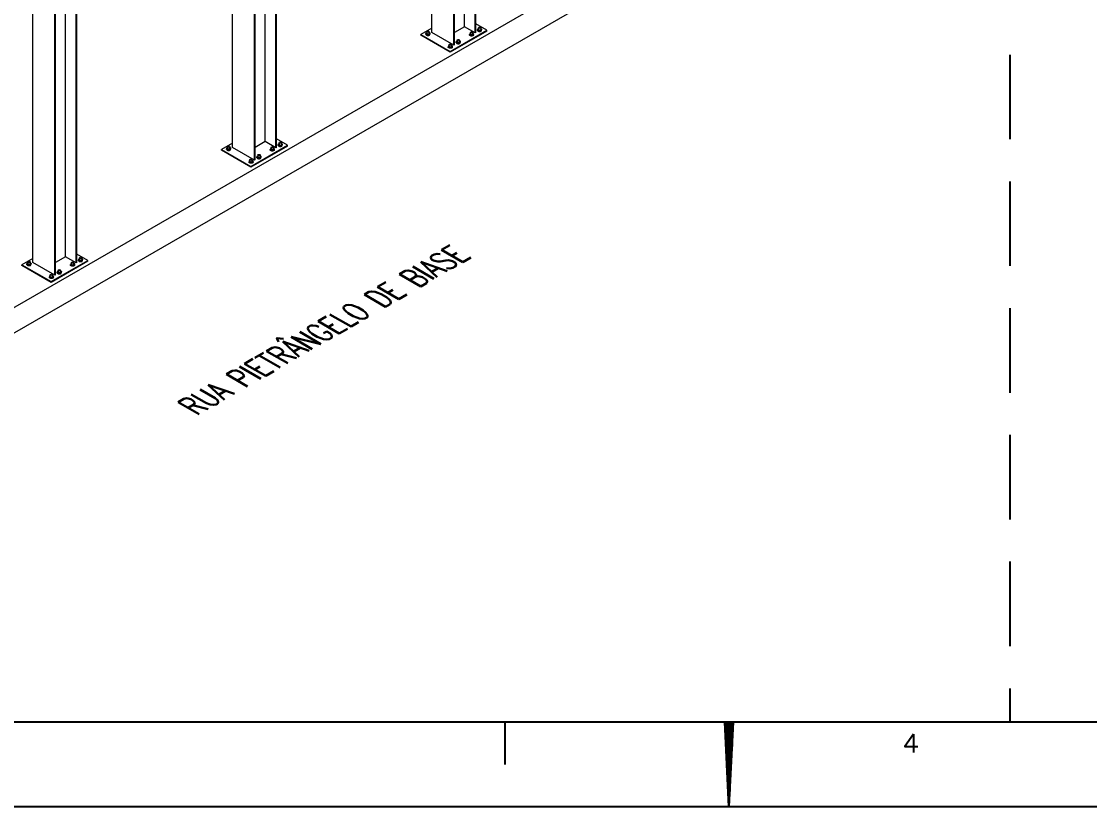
# Model space of a CAD drawing. Header units: millimetres. Extents: x -312439 to 477422, y -331570 to 212570.
# Drawn here: x 399200 to 405518, y 84213 to 88861 of the extents above; entities that cross this region are included whole.
import ezdxf

# ---------------------------------------------------------------- set-up
doc = ezdxf.new("R2010")
doc.units = ezdxf.units.MM
doc.linetypes.add('DASHED', pattern=[0.75, 0.5, -0.25])
doc.layers.add('ARCONDTEXTO', color=4, linetype='Continuous')
doc.layers.add('FORMATO A1', color=1, linetype='Continuous')
doc.styles.add('ROMANS', font='romans.shx', dxfattribs={"height": 187.5})

# ---------------------------------------------------------------- blocks, each defined once
blk = doc.blocks.new('A$C2D342850')
at = {"layer": 'FORMATO A1', "color": 2, "linetype": 'Continuous'}
blk.add_line((83100, -58400), (2500, -58400), dxfattribs=at)
at = {"layer": 'FORMATO A1', "color": 1, "linetype": 'Continuous'}
for p, q in [((31500, -58400), (31500, -58900)), ((34150, -59400), (34099.5, -58400)), ((34105, -58400), (34105, -58508.91)), ((34114, -58400), (34114, -58687.13)), ((34123, -58400), (34123, -58865.35)), ((34132, -58400), (34132, -59043.56)), ((34141, -58400), (34141, -59221.78)), ((34150, -58400), (34150, -59400)), ((34200.5, -58400), (34150, -59400)), ((34159, -58400), (34159, -59221.78)), ((34168, -58400), (34168, -59043.56)), ((34177, -58400), (34177, -58865.35)), ((34186, -58400), (34186, -58687.13)), ((34195, -58400), (34195, -58508.91)), ((36331.76, -58543.44), (36331.76, -58760)), ((0, -59400), (84100, -59400))]:
    blk.add_line(p, q, dxfattribs=at)
blk.add_lwpolyline([(36331.76, -58543.44), (36228.64, -58687.81), (36383.33, -58687.81)], dxfattribs=at)

msp = doc.modelspace()

# ---------------------------------------------------------------- linework, layer by layer
at = {"linetype": 'DASHED', "ltscale": 1000}
msp.add_line((405045.841, 113412.941), (405045.841, 84712.941), dxfattribs=at)
at = {"color": 0, "linetype": 'Continuous', "lineweight": 0, "extrusion": (8.40036e-17, 0.816497, 0.57735)}
for p, q in [((401819.957, 88829.255), (401819.957, 90957.127)), ((401882.752, 88793), (401882.752, 90955.735)), ((401887.083, 88795.501), (401887.083, 90958.236)), ((401757.162, 88720.491), (401757.162, 90883.226)), ((401761.493, 88722.992), (401761.493, 90885.726)), ((401627.242, 88795.501), (401627.242, 90845.863)), ((400641.166, 88148.68), (400641.166, 90276.552)), ((400703.961, 88112.425), (400703.961, 90275.16)), ((400708.291, 88114.925), (400708.291, 90277.66)), ((400578.371, 88039.916), (400578.371, 90202.651)), ((400582.702, 88042.416), (400582.702, 90205.151)), ((400448.451, 88114.925), (400448.451, 90165.287)), ((399460.205, 87466.852), (399460.205, 89594.724)), ((399523, 87430.597), (399523, 89593.332)), ((399527.331, 87433.097), (399527.331, 89595.832)), ((399267.49, 87433.097), (399267.49, 89483.46)), ((399397.411, 87358.088), (399397.411, 89520.823)), ((399401.741, 87360.588), (399401.741, 89523.323)), ((403085.428, 89435.001), (397966.57, 86479.627)), ((397966.57, 86329.608), (403085.428, 89284.982)), ((401952.043, 88808.002), (401887.083, 88845.507)), ((401627.242, 88820.504), (401562.282, 88782.999)), ((401562.282, 88777.998), (401562.282, 88782.999)), ((401562.282, 88782.999), (401735.509, 88682.986)), ((401735.509, 88677.986), (401562.282, 88777.998)), ((401592.519, 88782.706), (401592.519, 88787.121)), ((401597.842, 88799.419), (401597.842, 88789.79)), ((401601.397, 88777.581), (401601.397, 88781.995)), ((401611.451, 88799.419), (401611.451, 88789.79)), ((401613.525, 88779.457), (401613.525, 88783.872)), ((401616.774, 88786.459), (401616.774, 88790.873)), ((401757.162, 88720.491), (401627.242, 88795.501)), ((401735.509, 88682.986), (401952.043, 88808.002)), ((401952.043, 88803.002), (401735.509, 88677.986)), ((401819.957, 88829.255), (401761.493, 88795.501)), ((401882.752, 88793), (401819.957, 88829.255)), ((401850.34, 88778.872), (401850.34, 88783.287)), ((401855.663, 88785.956), (401855.663, 88795.585)), ((401859.218, 88773.746), (401859.218, 88778.161)), ((401869.272, 88785.956), (401869.272, 88795.585)), ((401871.345, 88775.622), (401871.345, 88780.037)), ((401874.595, 88782.624), (401874.595, 88787.039)), ((401887.083, 88795.501), (401882.752, 88793)), ((401897.551, 88806.129), (401897.551, 88810.544)), ((401902.874, 88822.842), (401902.874, 88813.213)), ((401906.428, 88801.003), (401906.428, 88805.418)), ((401916.482, 88822.842), (401916.482, 88813.213)), ((401918.556, 88802.879), (401918.556, 88807.294)), ((401921.805, 88809.881), (401921.805, 88814.296)), ((401952.043, 88803.002), (401952.043, 88808.002)), ((401730.074, 88713.447), (401730.074, 88723.075)), ((401743.682, 88713.447), (401743.682, 88723.075)), ((401749.005, 88710.115), (401749.005, 88714.53)), ((401761.493, 88722.992), (401757.162, 88720.491)), ((401771.961, 88733.62), (401771.961, 88738.035)), ((401777.284, 88750.333), (401777.284, 88740.704)), ((401780.839, 88728.494), (401780.839, 88732.909)), ((401790.893, 88750.333), (401790.893, 88740.704)), ((401792.966, 88730.37), (401792.966, 88734.785)), ((401796.216, 88737.372), (401796.216, 88741.787)), ((401724.75, 88706.363), (401724.75, 88710.777)), ((401733.628, 88701.237), (401733.628, 88705.652)), ((401735.509, 88677.986), (401735.509, 88682.986)), ((401745.756, 88703.113), (401745.756, 88707.528)), ((400641.166, 88148.68), (400582.702, 88114.925)), ((400703.961, 88112.425), (400641.166, 88148.68)), ((400773.252, 88127.427), (400708.291, 88164.932)), ((400448.451, 88139.928), (400383.491, 88102.424)), ((400383.491, 88097.423), (400383.491, 88102.424)), ((400383.491, 88102.424), (400556.718, 88002.411)), ((400556.718, 87997.41), (400383.491, 88097.423)), ((400413.728, 88102.131), (400413.728, 88106.546)), ((400419.051, 88118.844), (400419.051, 88109.215)), ((400422.606, 88097.005), (400422.606, 88101.42)), ((400432.66, 88118.844), (400432.66, 88109.215)), ((400434.733, 88098.881), (400434.733, 88103.296)), ((400437.983, 88105.883), (400437.983, 88110.298)), ((400578.371, 88039.916), (400448.451, 88114.925)), ((400556.718, 88002.411), (400773.252, 88127.427)), ((400773.252, 88122.426), (400556.718, 87997.41)), ((400671.549, 88098.296), (400671.549, 88102.711)), ((400676.872, 88105.38), (400676.872, 88115.009)), ((400680.427, 88093.171), (400680.427, 88097.586)), ((400690.481, 88105.38), (400690.481, 88115.009)), ((400692.554, 88095.047), (400692.554, 88099.462)), ((400695.804, 88102.049), (400695.804, 88106.463)), ((400708.291, 88114.925), (400703.961, 88112.425)), ((400718.759, 88125.553), (400718.759, 88129.968)), ((400724.082, 88142.266), (400724.082, 88132.637)), ((400727.637, 88120.428), (400727.637, 88124.843)), ((400737.691, 88142.266), (400737.691, 88132.637)), ((400739.765, 88122.304), (400739.765, 88126.719)), ((400743.014, 88129.306), (400743.014, 88133.721)), ((400773.252, 88122.426), (400773.252, 88127.427)), ((400545.959, 88025.787), (400545.959, 88030.202)), ((400551.282, 88032.871), (400551.282, 88042.5)), ((400554.837, 88020.662), (400554.837, 88025.076)), ((400564.891, 88032.871), (400564.891, 88042.5)), ((400566.965, 88022.538), (400566.965, 88026.953)), ((400570.214, 88029.539), (400570.214, 88033.954)), ((400582.702, 88042.416), (400578.371, 88039.916)), ((400593.17, 88053.044), (400593.17, 88057.459)), ((400598.493, 88069.757), (400598.493, 88060.128)), ((400602.048, 88047.919), (400602.048, 88052.333)), ((400612.102, 88069.757), (400612.102, 88060.128)), ((400614.175, 88049.795), (400614.175, 88054.21)), ((400617.425, 88056.796), (400617.425, 88061.211)), ((400556.718, 87997.41), (400556.718, 88002.411)), ((399267.49, 87458.101), (399202.53, 87420.596)), ((399460.205, 87466.852), (399401.741, 87433.097)), ((399523, 87430.597), (399460.205, 87466.852)), ((399592.291, 87445.599), (399527.331, 87483.104)), ((399543.122, 87460.438), (399543.122, 87450.809)), ((399556.731, 87460.438), (399556.731, 87450.809)), ((399562.054, 87447.478), (399562.054, 87451.893)), ((399202.53, 87415.595), (399202.53, 87420.596)), ((399202.53, 87420.596), (399375.757, 87320.583)), ((399375.757, 87315.582), (399202.53, 87415.595)), ((399232.767, 87420.303), (399232.767, 87424.718)), ((399238.091, 87437.016), (399238.091, 87427.387)), ((399241.645, 87415.177), (399241.645, 87419.592)), ((399251.699, 87437.016), (399251.699, 87427.387)), ((399253.773, 87417.053), (399253.773, 87421.468)), ((399257.022, 87424.055), (399257.022, 87428.47)), ((399397.411, 87358.088), (399267.49, 87433.097)), ((399375.757, 87320.583), (399592.291, 87445.599)), ((399592.291, 87440.598), (399375.757, 87315.582)), ((399417.532, 87387.929), (399417.532, 87378.3)), ((399431.141, 87387.929), (399431.141, 87378.3)), ((399490.588, 87416.468), (399490.588, 87420.883)), ((399495.911, 87423.552), (399495.911, 87433.181)), ((399499.466, 87411.343), (399499.466, 87415.758)), ((399509.52, 87423.552), (399509.52, 87433.181)), ((399511.594, 87413.219), (399511.594, 87417.634)), ((399514.843, 87420.221), (399514.843, 87424.636)), ((399527.331, 87433.097), (399523, 87430.597)), ((399537.799, 87443.725), (399537.799, 87448.14)), ((399546.677, 87438.6), (399546.677, 87443.015)), ((399558.804, 87440.476), (399558.804, 87444.891)), ((399592.291, 87440.598), (399592.291, 87445.599)), ((399364.999, 87343.959), (399364.999, 87348.374)), ((399370.322, 87351.043), (399370.322, 87360.672)), ((399373.877, 87338.834), (399373.877, 87343.248)), ((399383.93, 87351.043), (399383.93, 87360.672)), ((399386.004, 87340.71), (399386.004, 87345.125)), ((399389.253, 87347.711), (399389.253, 87352.126)), ((399401.741, 87360.588), (399397.411, 87358.088)), ((399412.209, 87371.216), (399412.209, 87375.631)), ((399421.087, 87366.091), (399421.087, 87370.506)), ((399433.214, 87367.967), (399433.214, 87372.382)), ((399436.464, 87374.969), (399436.464, 87379.383)), ((399375.757, 87315.582), (399375.757, 87320.583))]:
    msp.add_line(p, q, dxfattribs=at)
at = {"color": 0, "linetype": 'Continuous', "lineweight": 0}
for centre, major_axis, start_param, end_param in [((401604.647, 88789.79), (10.873, 0), 2.87979327, 3.92699082), ((401604.647, 88789.79), (10.873, 0), 2.24694203, 2.87979327), ((401604.647, 88789.79), (10.873, 0), 3.92699082, 4.97418837), ((401604.647, 88789.79), (6.804, 0), 3.14159265, 3.92699082), ((401604.647, 88789.79), (6.804, 0), 3.92699082, 6.28318531), ((401604.647, 88789.79), (10.873, 0), 4.97418837, 6.02138592), ((401604.647, 88789.79), (10.873, 0), 0.78539816, 0.89465062), ((401604.647, 88789.79), (10.873, 0), 6.02138592, 7.06858347), ((401862.467, 88785.956), (10.873, 0), 2.87979327, 3.92699082), ((401862.467, 88785.956), (10.873, 0), 2.24694203, 2.87979327), ((401862.467, 88785.956), (10.873, 0), 3.92699082, 4.97418837), ((401862.467, 88785.956), (6.804, 0), 3.14159265, 3.92699082), ((401862.467, 88785.956), (6.804, 0), 3.92699082, 6.28318531), ((401862.467, 88785.956), (10.873, 0), 4.97418837, 6.02138592), ((401862.467, 88785.956), (10.873, 0), 0.78539816, 0.89465062), ((401862.467, 88785.956), (10.873, 0), 6.02138592, 7.06858347), ((401909.678, 88813.213), (10.873, 0), 2.87979327, 3.92699082), ((401909.678, 88813.213), (10.873, 0), 2.24694203, 2.87979327), ((401909.678, 88813.213), (10.873, 0), 3.92699082, 4.97418837), ((401909.678, 88813.213), (-6.804, 0), 0, 3.14159265), ((401909.678, 88813.213), (10.873, 0), 4.97418837, 6.02138592), ((401909.678, 88813.213), (10.873, 0), 0.78539816, 0.89465062), ((401909.678, 88813.213), (10.873, 0), 6.02138592, 7.06858347), ((401736.878, 88713.447), (10.873, 0), 2.87979327, 3.92699082), ((401736.878, 88713.447), (10.873, 0), 2.24694203, 2.87979327), ((401736.878, 88713.447), (6.804, 0), 3.14159265, 3.92699082), ((401736.878, 88713.447), (6.804, 0), 3.92699082, 6.28318531), ((401736.878, 88713.447), (10.873, 0), 0.78539816, 0.89465062), ((401736.878, 88713.447), (10.873, 0), 6.02138592, 7.06858347), ((401784.088, 88740.704), (10.873, 0), 2.87979327, 3.92699082), ((401784.088, 88740.704), (10.873, 0), 2.24694203, 2.87979327), ((401784.088, 88740.704), (10.873, 0), 3.92699082, 4.97418837), ((401784.088, 88740.704), (-6.804, 0), 0, 3.14159265), ((401784.088, 88740.704), (10.873, 0), 4.97418837, 6.02138592), ((401784.088, 88740.704), (10.873, 0), 0.78539816, 0.89465062), ((401784.088, 88740.704), (10.873, 0), 6.02138592, 7.06858347), ((401736.878, 88713.447), (10.873, 0), 3.92699082, 4.97418837), ((401736.878, 88713.447), (10.873, 0), 4.97418837, 6.02138592), ((400425.856, 88109.215), (10.873, 0), 2.87979327, 3.92699082), ((400425.856, 88109.215), (10.873, 0), 2.24694203, 2.87979327), ((400425.856, 88109.215), (10.873, 0), 3.92699082, 4.97418837), ((400425.856, 88109.215), (6.804, 0), 3.14159265, 3.92699082), ((400425.856, 88109.215), (6.804, 0), 3.92699082, 6.28318531), ((400425.856, 88109.215), (10.873, 0), 4.97418837, 6.02138592), ((400425.856, 88109.215), (10.873, 0), 0.78539816, 0.89465062), ((400425.856, 88109.215), (10.873, 0), 6.02138592, 7.06858347), ((400683.676, 88105.38), (10.873, 0), 2.87979327, 3.92699082), ((400683.676, 88105.38), (10.873, 0), 2.24694203, 2.87979327), ((400683.676, 88105.38), (10.873, 0), 3.92699082, 4.97418837), ((400683.676, 88105.38), (6.804, 0), 3.14159265, 3.92699082), ((400683.676, 88105.38), (6.804, 0), 3.92699082, 6.28318531), ((400683.676, 88105.38), (10.873, 0), 4.97418837, 6.02138592), ((400683.676, 88105.38), (10.873, 0), 0.78539816, 0.89465062), ((400683.676, 88105.38), (10.873, 0), 6.02138592, 7.06858347), ((400730.887, 88132.637), (10.873, 0), 2.87979327, 3.92699082), ((400730.887, 88132.637), (10.873, 0), 2.24694203, 2.87979327), ((400730.887, 88132.637), (10.873, 0), 3.92699082, 4.97418837), ((400730.887, 88132.637), (-6.804, 0), 0, 3.14159265), ((400730.887, 88132.637), (10.873, 0), 4.97418837, 6.02138592), ((400730.887, 88132.637), (10.873, 0), 0.78539816, 0.89465062), ((400730.887, 88132.637), (10.873, 0), 6.02138592, 7.06858347), ((400558.087, 88032.871), (10.873, 0), 2.87979327, 3.92699082), ((400558.087, 88032.871), (10.873, 0), 2.24694203, 2.87979327), ((400558.087, 88032.871), (10.873, 0), 3.92699082, 4.97418837), ((400558.087, 88032.871), (6.804, 0), 3.14159265, 3.92699082), ((400558.087, 88032.871), (6.804, 0), 3.92699082, 6.28318531), ((400558.087, 88032.871), (10.873, 0), 4.97418837, 6.02138592), ((400558.087, 88032.871), (10.873, 0), 0.78539816, 0.89465062), ((400558.087, 88032.871), (10.873, 0), 6.02138592, 7.06858347), ((400605.297, 88060.128), (10.873, 0), 2.87979327, 3.92699082), ((400605.297, 88060.128), (10.873, 0), 2.24694203, 2.87979327), ((400605.297, 88060.128), (10.873, 0), 3.92699082, 4.97418837), ((400605.297, 88060.128), (-6.804, 0), 0, 3.14159265), ((400605.297, 88060.128), (10.873, 0), 4.97418837, 6.02138592), ((400605.297, 88060.128), (10.873, 0), 0.78539816, 0.89465062), ((400605.297, 88060.128), (10.873, 0), 6.02138592, 7.06858347), ((399549.926, 87450.809), (10.873, 0), 2.87979327, 3.92699082), ((399549.926, 87450.809), (10.873, 0), 2.24694203, 2.87979327), ((399549.926, 87450.809), (-6.804, 0), 0, 3.14159265), ((399549.926, 87450.809), (10.873, 0), 0.78539816, 0.89465062), ((399549.926, 87450.809), (10.873, 0), 6.02138592, 7.06858347), ((399244.895, 87427.387), (10.873, 0), 2.87979327, 3.92699082), ((399244.895, 87427.387), (10.873, 0), 2.24694203, 2.87979327), ((399244.895, 87427.387), (10.873, 0), 3.92699082, 4.97418837), ((399244.895, 87427.387), (6.804, 0), 3.14159265, 3.92699082), ((399244.895, 87427.387), (6.804, 0), 3.92699082, 6.28318531), ((399244.895, 87427.387), (10.873, 0), 4.97418837, 6.02138592), ((399244.895, 87427.387), (10.873, 0), 0.78539816, 0.89465062), ((399244.895, 87427.387), (10.873, 0), 6.02138592, 7.06858347), ((399502.716, 87423.552), (10.873, 0), 2.87979327, 3.92699082), ((399502.716, 87423.552), (10.873, 0), 2.24694203, 2.87979327), ((399502.716, 87423.552), (10.873, 0), 3.92699082, 4.97418837), ((399502.716, 87423.552), (6.804, 0), 3.14159265, 3.92699082), ((399502.716, 87423.552), (6.804, 0), 3.92699082, 6.28318531), ((399502.716, 87423.552), (10.873, 0), 4.97418837, 6.02138592), ((399502.716, 87423.552), (10.873, 0), 0.78539816, 0.89465062), ((399502.716, 87423.552), (10.873, 0), 6.02138592, 7.06858347), ((399549.926, 87450.809), (10.873, 0), 3.92699082, 4.97418837), ((399549.926, 87450.809), (10.873, 0), 4.97418837, 6.02138592), ((399377.126, 87351.043), (10.873, 0), 2.87979327, 3.92699082), ((399377.126, 87351.043), (10.873, 0), 2.24694203, 2.87979327), ((399377.126, 87351.043), (10.873, 0), 3.92699082, 4.97418837), ((399377.126, 87351.043), (6.804, 0), 3.14159265, 3.92699082), ((399377.126, 87351.043), (6.804, 0), 3.92699082, 6.28318531), ((399377.126, 87351.043), (10.873, 0), 4.97418837, 6.02138592), ((399377.126, 87351.043), (10.873, 0), 0.78539816, 0.89465062), ((399377.126, 87351.043), (10.873, 0), 6.02138592, 7.06858347), ((399424.337, 87378.3), (10.873, 0), 2.87979327, 3.92699082), ((399424.337, 87378.3), (10.873, 0), 2.24694203, 2.87979327), ((399424.337, 87378.3), (10.873, 0), 3.92699082, 4.97418837), ((399424.337, 87378.3), (-6.804, 0), 0, 3.14159265), ((399424.337, 87378.3), (10.873, 0), 4.97418837, 6.02138592), ((399424.337, 87378.3), (10.873, 0), 0.78539816, 0.89465062), ((399424.337, 87378.3), (10.873, 0), 6.02138592, 7.06858347)]:
    msp.add_ellipse(centre, major_axis=major_axis, ratio=0.57735027, start_param=start_param, end_param=end_param, dxfattribs=at)
for centre in [(401604.647, 88799.419), (401862.467, 88795.585), (401909.678, 88822.842), (401736.878, 88723.075), (401784.088, 88750.333), (400730.887, 88142.266), (400425.856, 88118.844), (400683.676, 88115.009), (400558.087, 88042.5), (400605.297, 88069.757), (399549.926, 87460.438), (399244.895, 87437.016), (399424.337, 87387.929), (399502.716, 87433.181), (399377.126, 87360.672)]:
    msp.add_ellipse(centre, major_axis=(6.804, 0), ratio=0.57735027, dxfattribs=at)
for points, weights in [([(401592.519, 88787.121), (401593.39, 88789.79), (401594.144, 88791.415)], [1, 1.0379548493, 1]), ([(401596.958, 88785.351), (401594.898, 88786.541), (401592.519, 88787.121)], [1, 1.03795484931, 1]), ([(401592.519, 88782.706), (401594.898, 88780.54), (401596.958, 88779.35)], [1, 1.03795484931, 1]), ([(401594.144, 88791.415), (401594.898, 88793.04), (401595.769, 88794.123)], [1, 1.0379548493, 1]), ([(401595.769, 88794.123), (401596.845, 88794.552), (401597.842, 88794.879)], [1, 1.01226104367, 1.01660040172]), ([(401601.397, 88781.995), (401599.018, 88784.162), (401596.958, 88785.351)], [1, 1.03795484931, 1]), ([(401596.958, 88779.35), (401599.018, 88778.161), (401601.397, 88777.581)], [1, 1.03795484931, 1]), ([(401607.461, 88783.726), (401604.647, 88783.291), (401601.397, 88781.995)], [1, 1.03795484931, 1]), ([(401601.397, 88777.581), (401604.647, 88777.29), (401607.461, 88777.726)], [1, 1.0379548493, 1]), ([(401613.525, 88783.872), (401610.275, 88784.162), (401607.461, 88783.726)], [1, 1.0379548493, 1]), ([(401607.461, 88777.726), (401610.275, 88778.161), (401613.525, 88779.457)], [1, 1.0379548493, 1]), ([(401611.451, 88794.706), (401611.895, 88794.484), (401612.335, 88794.229)], [1.01249115378, 1.00788270894, 1]), ([(401612.335, 88794.229), (401614.395, 88793.04), (401616.774, 88790.873)], [1, 1.03795484931, 1]), ([(401615.149, 88788.165), (401614.395, 88786.541), (401613.525, 88783.872)], [1, 1.0379548493, 1]), ([(401613.525, 88779.457), (401614.395, 88780.54), (401615.149, 88782.165)], [1, 1.0379548493, 1]), ([(401616.774, 88790.873), (401615.903, 88789.79), (401615.149, 88788.165)], [1, 1.0379548493, 1]), ([(401615.149, 88782.165), (401615.903, 88783.789), (401616.774, 88786.459)], [1, 1.0379548493, 1]), ([(401851.965, 88787.58), (401851.211, 88785.956), (401850.34, 88783.287)], [1, 1.03795484931, 1]), ([(401850.34, 88783.287), (401852.719, 88782.706), (401854.779, 88781.517)], [1, 1.03795484931, 1]), ([(401854.779, 88775.516), (401852.719, 88776.705), (401850.34, 88778.872)], [1, 1.03795484931, 1]), ([(401853.59, 88790.288), (401852.719, 88789.205), (401851.965, 88787.58)], [1, 1.0379548493, 1]), ([(401855.663, 88791.045), (401854.666, 88790.718), (401853.59, 88790.288)], [1.01660040172, 1.01226104367, 1]), ([(401854.779, 88781.517), (401856.839, 88780.327), (401859.218, 88778.161)], [1, 1.03795484931, 1]), ([(401859.218, 88778.161), (401862.467, 88779.457), (401865.282, 88779.892)], [1, 1.0379548493, 1]), ([(401865.282, 88779.892), (401868.096, 88780.327), (401871.345, 88780.037)], [1, 1.0379548493, 1]), ([(401870.156, 88790.395), (401869.715, 88790.649), (401869.272, 88790.871)], [1, 1.00788270894, 1.01249115378]), ([(401874.595, 88787.039), (401872.216, 88789.205), (401870.156, 88790.395)], [1, 1.03795484931, 1]), ([(401871.345, 88780.037), (401872.216, 88782.706), (401872.97, 88784.331)], [1, 1.0379548493, 1]), ([(401872.97, 88778.33), (401872.216, 88776.705), (401871.345, 88775.622)], [1, 1.0379548493, 1]), ([(401872.97, 88784.331), (401873.724, 88785.956), (401874.595, 88787.039)], [1, 1.0379548493, 1]), ([(401874.595, 88782.624), (401873.724, 88779.955), (401872.97, 88778.33)], [1, 1.03795484931, 1]), ([(401897.551, 88810.544), (401898.421, 88813.213), (401899.175, 88814.838)], [1, 1.0379548493, 1]), ([(401901.99, 88808.774), (401899.929, 88809.963), (401897.551, 88810.544)], [1, 1.03795484931, 1]), ([(401897.551, 88806.129), (401899.929, 88803.962), (401901.99, 88802.773)], [1, 1.03795484931, 1]), ([(401899.175, 88814.838), (401899.929, 88816.462), (401900.8, 88817.545)], [1, 1.0379548493, 1]), ([(401900.8, 88817.545), (401901.876, 88817.975), (401902.874, 88818.302)], [1, 1.01226104367, 1.01660040172]), ([(401906.428, 88805.418), (401904.05, 88807.584), (401901.99, 88808.774)], [1, 1.03795484931, 1]), ([(401901.99, 88802.773), (401904.05, 88801.584), (401906.428, 88801.003)], [1, 1.03795484931, 1]), ([(401912.492, 88807.149), (401909.678, 88806.714), (401906.428, 88805.418)], [1, 1.0379548493, 1]), ([(401906.428, 88801.003), (401909.678, 88800.713), (401912.492, 88801.148)], [1, 1.03795484931, 1]), ([(401918.556, 88807.294), (401915.306, 88807.584), (401912.492, 88807.149)], [1, 1.0379548493, 1]), ([(401912.492, 88801.148), (401915.306, 88801.584), (401918.556, 88802.879)], [1, 1.0379548493, 1]), ([(401916.482, 88818.128), (401916.926, 88817.906), (401917.366, 88817.652)], [1.01249115378, 1.00788270894, 1]), ([(401917.366, 88817.652), (401919.427, 88816.462), (401921.805, 88814.296)], [1, 1.03795484931, 1]), ([(401920.181, 88811.588), (401919.427, 88809.963), (401918.556, 88807.294)], [1, 1.0379548493, 1]), ([(401918.556, 88802.879), (401919.427, 88803.962), (401920.181, 88805.587)], [1, 1.03795484931, 1]), ([(401921.805, 88814.296), (401920.935, 88813.213), (401920.181, 88811.588)], [1, 1.0379548493, 1]), ([(401920.181, 88805.587), (401920.935, 88807.212), (401921.805, 88809.881)], [1, 1.0379548493, 1]), ([(401726.375, 88715.071), (401725.621, 88713.447), (401724.75, 88710.777)], [1, 1.03795484931, 1]), ([(401728, 88717.779), (401727.129, 88716.696), (401726.375, 88715.071)], [1, 1.0379548493, 1]), ([(401730.074, 88718.536), (401729.076, 88718.208), (401728, 88717.779)], [1.01660040172, 1.01226104367, 1]), ([(401744.566, 88717.885), (401744.126, 88718.14), (401743.682, 88718.362)], [1, 1.00788270894, 1.01249115378]), ([(401749.005, 88714.53), (401746.626, 88716.696), (401744.566, 88717.885)], [1, 1.03795484931, 1]), ([(401747.38, 88711.822), (401748.135, 88713.447), (401749.005, 88714.53)], [1, 1.0379548493, 1]), ([(401771.961, 88738.035), (401772.832, 88740.704), (401773.586, 88742.328)], [1, 1.0379548493, 1]), ([(401776.4, 88736.265), (401774.34, 88737.454), (401771.961, 88738.035)], [1, 1.03795484931, 1]), ([(401771.961, 88733.62), (401774.34, 88731.453), (401776.4, 88730.264)], [1, 1.03795484931, 1]), ([(401773.586, 88742.328), (401774.34, 88743.953), (401775.211, 88745.036)], [1, 1.0379548493, 1]), ([(401775.211, 88745.036), (401776.287, 88745.465), (401777.284, 88745.793)], [1, 1.01226104367, 1.01660040172]), ([(401780.839, 88732.909), (401778.46, 88735.075), (401776.4, 88736.265)], [1, 1.03795484931, 1]), ([(401776.4, 88730.264), (401778.46, 88729.074), (401780.839, 88728.494)], [1, 1.03795484931, 1]), ([(401786.903, 88734.64), (401784.088, 88734.204), (401780.839, 88732.909)], [1, 1.0379548493, 1]), ([(401780.839, 88728.494), (401784.088, 88728.204), (401786.903, 88728.639)], [1, 1.03795484931, 1]), ([(401792.966, 88734.785), (401789.717, 88735.075), (401786.903, 88734.64)], [1, 1.0379548493, 1]), ([(401786.903, 88728.639), (401789.717, 88729.074), (401792.966, 88730.37)], [1, 1.0379548493, 1]), ([(401790.893, 88745.619), (401791.336, 88745.397), (401791.777, 88745.143)], [1.01249115378, 1.00788270894, 1]), ([(401791.777, 88745.143), (401793.837, 88743.953), (401796.216, 88741.787)], [1, 1.03795484931, 1]), ([(401794.591, 88739.079), (401793.837, 88737.454), (401792.966, 88734.785)], [1, 1.0379548493, 1]), ([(401792.966, 88730.37), (401793.837, 88731.453), (401794.591, 88733.078)], [1, 1.03795484931, 1]), ([(401796.216, 88741.787), (401795.345, 88740.704), (401794.591, 88739.079)], [1, 1.0379548493, 1]), ([(401794.591, 88733.078), (401795.345, 88734.703), (401796.216, 88737.372)], [1, 1.0379548493, 1]), ([(401859.218, 88773.746), (401856.839, 88774.327), (401854.779, 88775.516)], [1, 1.03795484931, 1]), ([(401865.282, 88773.891), (401862.467, 88773.456), (401859.218, 88773.746)], [1, 1.0379548493, 1]), ([(401871.345, 88775.622), (401868.096, 88774.327), (401865.282, 88773.891)], [1, 1.03795484931, 1]), ([(401724.75, 88710.777), (401727.129, 88710.197), (401729.189, 88709.008)], [1, 1.03795484931, 1]), ([(401729.189, 88703.007), (401727.129, 88704.196), (401724.75, 88706.363)], [1, 1.03795484931, 1]), ([(401729.189, 88709.008), (401731.249, 88707.818), (401733.628, 88705.652)], [1, 1.03795484931, 1]), ([(401733.628, 88701.237), (401731.249, 88701.817), (401729.189, 88703.007)], [1, 1.03795484931, 1]), ([(401733.628, 88705.652), (401736.878, 88706.947), (401739.692, 88707.383)], [1, 1.0379548493, 1]), ([(401739.692, 88701.382), (401736.878, 88700.947), (401733.628, 88701.237)], [1, 1.0379548493, 1]), ([(401739.692, 88707.383), (401742.506, 88707.818), (401745.756, 88707.528)], [1, 1.0379548493, 1]), ([(401745.756, 88703.113), (401742.506, 88701.817), (401739.692, 88701.382)], [1, 1.03795484931, 1]), ([(401745.756, 88707.528), (401746.626, 88710.197), (401747.38, 88711.822)], [1, 1.0379548493, 1]), ([(401747.38, 88705.821), (401746.626, 88704.196), (401745.756, 88703.113)], [1, 1.0379548493, 1]), ([(401749.005, 88710.115), (401748.135, 88707.446), (401747.38, 88705.821)], [1, 1.03795484931, 1]), ([(400413.728, 88106.546), (400414.599, 88109.215), (400415.353, 88110.84)], [1, 1.0379548493, 1]), ([(400418.167, 88104.776), (400416.107, 88105.965), (400413.728, 88106.546)], [1, 1.03795484931, 1]), ([(400413.728, 88102.131), (400416.107, 88099.964), (400418.167, 88098.775)], [1, 1.03795484931, 1]), ([(400415.353, 88110.84), (400416.107, 88112.464), (400416.978, 88113.547)], [1, 1.0379548493, 1]), ([(400416.978, 88113.547), (400418.054, 88113.977), (400419.051, 88114.304)], [1, 1.01226104367, 1.01660040172]), ([(400422.606, 88101.42), (400420.227, 88103.586), (400418.167, 88104.776)], [1, 1.03795484931, 1]), ([(400418.167, 88098.775), (400420.227, 88097.586), (400422.606, 88097.005)], [1, 1.03795484931, 1]), ([(400428.67, 88103.151), (400425.856, 88102.716), (400422.606, 88101.42)], [1, 1.03795484931, 1]), ([(400422.606, 88097.005), (400425.856, 88096.715), (400428.67, 88097.15)], [1, 1.0379548493, 1]), ([(400434.733, 88103.296), (400431.484, 88103.586), (400428.67, 88103.151)], [1, 1.0379548493, 1]), ([(400428.67, 88097.15), (400431.484, 88097.586), (400434.733, 88098.881)], [1, 1.0379548493, 1]), ([(400432.66, 88114.13), (400433.103, 88113.908), (400433.544, 88113.654)], [1.01249115378, 1.00788270894, 1]), ([(400433.544, 88113.654), (400435.604, 88112.464), (400437.983, 88110.298)], [1, 1.03795484931, 1]), ([(400436.358, 88107.59), (400435.604, 88105.965), (400434.733, 88103.296)], [1, 1.0379548493, 1]), ([(400434.733, 88098.881), (400435.604, 88099.964), (400436.358, 88101.589)], [1, 1.0379548493, 1]), ([(400437.983, 88110.298), (400437.112, 88109.215), (400436.358, 88107.59)], [1, 1.0379548493, 1]), ([(400436.358, 88101.589), (400437.112, 88103.214), (400437.983, 88105.883)], [1, 1.0379548493, 1]), ([(400673.174, 88107.005), (400672.42, 88105.38), (400671.549, 88102.711)], [1, 1.03795484931, 1]), ([(400671.549, 88102.711), (400673.928, 88102.131), (400675.988, 88100.941)], [1, 1.03795484931, 1]), ([(400675.988, 88094.941), (400673.928, 88096.13), (400671.549, 88098.296)], [1, 1.03795484931, 1]), ([(400674.798, 88109.713), (400673.928, 88108.63), (400673.174, 88107.005)], [1, 1.0379548493, 1]), ([(400676.872, 88110.469), (400675.875, 88110.142), (400674.798, 88109.713)], [1.01660040172, 1.01226104367, 1]), ([(400675.988, 88100.941), (400678.048, 88099.752), (400680.427, 88097.586)], [1, 1.03795484931, 1]), ([(400680.427, 88093.171), (400678.048, 88093.751), (400675.988, 88094.941)], [1, 1.03795484931, 1]), ([(400680.427, 88097.586), (400683.676, 88098.881), (400686.49, 88099.317)], [1, 1.0379548493, 1]), ([(400686.49, 88093.316), (400683.676, 88092.88), (400680.427, 88093.171)], [1, 1.0379548493, 1]), ([(400686.49, 88099.317), (400689.305, 88099.752), (400692.554, 88099.462)], [1, 1.0379548493, 1]), ([(400692.554, 88095.047), (400689.305, 88093.751), (400686.49, 88093.316)], [1, 1.03795484931, 1]), ([(400691.365, 88109.819), (400690.924, 88110.074), (400690.481, 88110.296)], [1, 1.00788270894, 1.01249115378]), ([(400695.804, 88106.463), (400693.425, 88108.63), (400691.365, 88109.819)], [1, 1.03795484931, 1]), ([(400692.554, 88099.462), (400693.425, 88102.131), (400694.179, 88103.756)], [1, 1.0379548493, 1]), ([(400694.179, 88097.755), (400693.425, 88096.13), (400692.554, 88095.047)], [1, 1.0379548493, 1]), ([(400694.179, 88103.756), (400694.933, 88105.38), (400695.804, 88106.463)], [1, 1.0379548493, 1]), ([(400695.804, 88102.049), (400694.933, 88099.38), (400694.179, 88097.755)], [1, 1.03795484931, 1]), ([(400718.759, 88129.968), (400719.63, 88132.637), (400720.384, 88134.262)], [1, 1.0379548493, 1]), ([(400723.198, 88128.198), (400721.138, 88129.388), (400718.759, 88129.968)], [1, 1.03795484931, 1]), ([(400718.759, 88125.553), (400721.138, 88123.387), (400723.198, 88122.198)], [1, 1.03795484931, 1]), ([(400720.384, 88134.262), (400721.138, 88135.887), (400722.009, 88136.97)], [1, 1.0379548493, 1]), ([(400722.009, 88136.97), (400723.085, 88137.399), (400724.082, 88137.726)], [1, 1.01226104367, 1.01660040172]), ([(400727.637, 88124.843), (400725.258, 88127.009), (400723.198, 88128.198)], [1, 1.03795484931, 1]), ([(400723.198, 88122.198), (400725.258, 88121.008), (400727.637, 88120.428)], [1, 1.03795484931, 1]), ([(400733.701, 88126.574), (400730.887, 88126.138), (400727.637, 88124.843)], [1, 1.0379548493, 1]), ([(400727.637, 88120.428), (400730.887, 88120.138), (400733.701, 88120.573)], [1, 1.03795484931, 1]), ([(400739.765, 88126.719), (400736.515, 88127.009), (400733.701, 88126.574)], [1, 1.0379548493, 1]), ([(400733.701, 88120.573), (400736.515, 88121.008), (400739.765, 88122.304)], [1, 1.0379548493, 1]), ([(400737.691, 88137.553), (400738.135, 88137.331), (400738.575, 88137.076)], [1.01249115378, 1.00788270894, 1]), ([(400738.575, 88137.076), (400740.635, 88135.887), (400743.014, 88133.721)], [1, 1.03795484931, 1]), ([(400741.389, 88131.013), (400740.635, 88129.388), (400739.765, 88126.719)], [1, 1.0379548493, 1]), ([(400739.765, 88122.304), (400740.635, 88123.387), (400741.389, 88125.012)], [1, 1.03795484931, 1]), ([(400743.014, 88133.721), (400742.144, 88132.637), (400741.389, 88131.013)], [1, 1.0379548493, 1]), ([(400741.389, 88125.012), (400742.144, 88126.637), (400743.014, 88129.306)], [1, 1.0379548493, 1]), ([(400547.584, 88034.496), (400546.83, 88032.871), (400545.959, 88030.202)], [1, 1.03795484931, 1]), ([(400545.959, 88030.202), (400548.338, 88029.622), (400550.398, 88028.432)], [1, 1.03795484931, 1]), ([(400550.398, 88022.431), (400548.338, 88023.621), (400545.959, 88025.787)], [1, 1.03795484931, 1]), ([(400549.209, 88037.204), (400548.338, 88036.121), (400547.584, 88034.496)], [1, 1.0379548493, 1]), ([(400551.282, 88037.96), (400550.285, 88037.633), (400549.209, 88037.204)], [1.01660040172, 1.01226104367, 1]), ([(400550.398, 88028.432), (400552.458, 88027.243), (400554.837, 88025.076)], [1, 1.03795484931, 1]), ([(400554.837, 88020.662), (400552.458, 88021.242), (400550.398, 88022.431)], [1, 1.03795484931, 1]), ([(400554.837, 88025.076), (400558.087, 88026.372), (400560.901, 88026.807)], [1, 1.0379548493, 1]), ([(400560.901, 88020.807), (400558.087, 88020.371), (400554.837, 88020.662)], [1, 1.0379548493, 1]), ([(400560.901, 88026.807), (400563.715, 88027.243), (400566.965, 88026.953)], [1, 1.0379548493, 1]), ([(400566.965, 88022.538), (400563.715, 88021.242), (400560.901, 88020.807)], [1, 1.03795484931, 1]), ([(400565.775, 88037.31), (400565.334, 88037.564), (400564.891, 88037.787)], [1, 1.00788270894, 1.01249115378]), ([(400570.214, 88033.954), (400567.835, 88036.121), (400565.775, 88037.31)], [1, 1.03795484931, 1]), ([(400566.965, 88026.953), (400567.835, 88029.622), (400568.589, 88031.246)], [1, 1.0379548493, 1]), ([(400568.589, 88025.246), (400567.835, 88023.621), (400566.965, 88022.538)], [1, 1.0379548493, 1]), ([(400568.589, 88031.246), (400569.343, 88032.871), (400570.214, 88033.954)], [1, 1.0379548493, 1]), ([(400570.214, 88029.539), (400569.343, 88026.87), (400568.589, 88025.246)], [1, 1.03795484931, 1]), ([(400593.17, 88057.459), (400594.041, 88060.128), (400594.795, 88061.753)], [1, 1.0379548493, 1]), ([(400597.609, 88055.689), (400595.549, 88056.879), (400593.17, 88057.459)], [1, 1.03795484931, 1]), ([(400593.17, 88053.044), (400595.549, 88050.878), (400597.609, 88049.688)], [1, 1.03795484931, 1]), ([(400594.795, 88061.753), (400595.549, 88063.378), (400596.419, 88064.461)], [1, 1.0379548493, 1]), ([(400596.419, 88064.461), (400597.496, 88064.89), (400598.493, 88065.217)], [1, 1.01226104367, 1.01660040172]), ([(400602.048, 88052.333), (400599.669, 88054.5), (400597.609, 88055.689)], [1, 1.03795484931, 1]), ([(400597.609, 88049.688), (400599.669, 88048.499), (400602.048, 88047.919)], [1, 1.03795484931, 1]), ([(400608.111, 88054.064), (400605.297, 88053.629), (400602.048, 88052.333)], [1, 1.0379548493, 1]), ([(400602.048, 88047.919), (400605.297, 88047.628), (400608.111, 88048.064)], [1, 1.03795484931, 1]), ([(400614.175, 88054.21), (400610.926, 88054.5), (400608.111, 88054.064)], [1, 1.0379548493, 1]), ([(400608.111, 88048.064), (400610.926, 88048.499), (400614.175, 88049.795)], [1, 1.0379548493, 1]), ([(400612.102, 88065.044), (400612.545, 88064.821), (400612.986, 88064.567)], [1.01249115378, 1.00788270894, 1]), ([(400612.986, 88064.567), (400615.046, 88063.378), (400617.425, 88061.211)], [1, 1.03795484931, 1]), ([(400615.8, 88058.503), (400615.046, 88056.879), (400614.175, 88054.21)], [1, 1.0379548493, 1]), ([(400614.175, 88049.795), (400615.046, 88050.878), (400615.8, 88052.503)], [1, 1.03795484931, 1]), ([(400617.425, 88061.211), (400616.554, 88060.128), (400615.8, 88058.503)], [1, 1.0379548493, 1]), ([(400615.8, 88052.503), (400616.554, 88054.127), (400617.425, 88056.796)], [1, 1.0379548493, 1]), ([(399537.799, 87448.14), (399538.669, 87450.809), (399539.424, 87452.434)], [1, 1.0379548493, 1]), ([(399539.424, 87452.434), (399540.178, 87454.059), (399541.048, 87455.142)], [1, 1.0379548493, 1]), ([(399541.048, 87455.142), (399542.125, 87455.571), (399543.122, 87455.898)], [1, 1.01226104367, 1.01660040172]), ([(399556.731, 87455.725), (399557.174, 87455.503), (399557.615, 87455.248)], [1.01249115378, 1.00788270894, 1]), ([(399557.615, 87455.248), (399559.675, 87454.059), (399562.054, 87451.893)], [1, 1.03795484931, 1]), ([(399562.054, 87451.893), (399561.183, 87450.809), (399560.429, 87449.185)], [1, 1.0379548493, 1]), ([(399232.767, 87424.718), (399233.638, 87427.387), (399234.392, 87429.012)], [1, 1.0379548493, 1]), ([(399237.206, 87422.948), (399235.146, 87424.137), (399232.767, 87424.718)], [1, 1.03795484931, 1]), ([(399232.767, 87420.303), (399235.146, 87418.137), (399237.206, 87416.947)], [1, 1.03795484931, 1]), ([(399234.392, 87429.012), (399235.146, 87430.636), (399236.017, 87431.72)], [1, 1.0379548493, 1]), ([(399236.017, 87431.72), (399237.093, 87432.149), (399238.091, 87432.476)], [1, 1.01226104367, 1.01660040172]), ([(399241.645, 87419.592), (399239.267, 87421.759), (399237.206, 87422.948)], [1, 1.03795484931, 1]), ([(399237.206, 87416.947), (399239.267, 87415.758), (399241.645, 87415.177)], [1, 1.03795484931, 1]), ([(399247.709, 87421.323), (399244.895, 87420.888), (399241.645, 87419.592)], [1, 1.03795484931, 1]), ([(399241.645, 87415.177), (399244.895, 87414.887), (399247.709, 87415.322)], [1, 1.0379548493, 1]), ([(399253.773, 87421.468), (399250.523, 87421.759), (399247.709, 87421.323)], [1, 1.0379548493, 1]), ([(399247.709, 87415.322), (399250.523, 87415.758), (399253.773, 87417.053)], [1, 1.0379548493, 1]), ([(399251.699, 87432.302), (399252.143, 87432.08), (399252.583, 87431.826)], [1.01249115378, 1.00788270894, 1]), ([(399252.583, 87431.826), (399254.644, 87430.636), (399257.022, 87428.47)], [1, 1.03795484931, 1]), ([(399255.398, 87425.762), (399254.644, 87424.137), (399253.773, 87421.468)], [1, 1.0379548493, 1]), ([(399253.773, 87417.053), (399254.644, 87418.137), (399255.398, 87419.761)], [1, 1.0379548493, 1]), ([(399257.022, 87428.47), (399256.152, 87427.387), (399255.398, 87425.762)], [1, 1.0379548493, 1]), ([(399255.398, 87419.761), (399256.152, 87421.386), (399257.022, 87424.055)], [1, 1.0379548493, 1]), ([(399492.213, 87425.177), (399491.459, 87423.552), (399490.588, 87420.883)], [1, 1.03795484931, 1]), ([(399490.588, 87420.883), (399492.967, 87420.303), (399495.027, 87419.113)], [1, 1.03795484931, 1]), ([(399495.027, 87413.113), (399492.967, 87414.302), (399490.588, 87416.468)], [1, 1.03795484931, 1]), ([(399493.838, 87427.885), (399492.967, 87426.802), (399492.213, 87425.177)], [1, 1.0379548493, 1]), ([(399495.911, 87428.641), (399494.914, 87428.314), (399493.838, 87427.885)], [1.01660040172, 1.01226104367, 1]), ([(399495.027, 87419.113), (399497.087, 87417.924), (399499.466, 87415.758)], [1, 1.03795484931, 1]), ([(399499.466, 87411.343), (399497.087, 87411.923), (399495.027, 87413.113)], [1, 1.03795484931, 1]), ([(399499.466, 87415.758), (399502.716, 87417.053), (399505.53, 87417.489)], [1, 1.0379548493, 1]), ([(399505.53, 87411.488), (399502.716, 87411.053), (399499.466, 87411.343)], [1, 1.0379548493, 1]), ([(399505.53, 87417.489), (399508.344, 87417.924), (399511.594, 87417.634)], [1, 1.0379548493, 1]), ([(399511.594, 87413.219), (399508.344, 87411.923), (399505.53, 87411.488)], [1, 1.03795484931, 1]), ([(399510.404, 87427.991), (399509.963, 87428.246), (399509.52, 87428.468)], [1, 1.00788270894, 1.01249115378]), ([(399514.843, 87424.636), (399512.464, 87426.802), (399510.404, 87427.991)], [1, 1.03795484931, 1]), ([(399511.594, 87417.634), (399512.464, 87420.303), (399513.218, 87421.928)], [1, 1.0379548493, 1]), ([(399513.218, 87415.927), (399512.464, 87414.302), (399511.594, 87413.219)], [1, 1.0379548493, 1]), ([(399513.218, 87421.928), (399513.972, 87423.552), (399514.843, 87424.636)], [1, 1.0379548493, 1]), ([(399514.843, 87420.221), (399513.972, 87417.552), (399513.218, 87415.927)], [1, 1.03795484931, 1]), ([(399542.238, 87446.37), (399540.178, 87447.56), (399537.799, 87448.14)], [1, 1.03795484931, 1]), ([(399537.799, 87443.725), (399540.178, 87441.559), (399542.238, 87440.37)], [1, 1.03795484931, 1]), ([(399546.677, 87443.015), (399544.298, 87445.181), (399542.238, 87446.37)], [1, 1.03795484931, 1]), ([(399542.238, 87440.37), (399544.298, 87439.18), (399546.677, 87438.6)], [1, 1.03795484931, 1]), ([(399552.74, 87444.746), (399549.926, 87444.31), (399546.677, 87443.015)], [1, 1.0379548493, 1]), ([(399546.677, 87438.6), (399549.926, 87438.31), (399552.74, 87438.745)], [1, 1.03795484931, 1]), ([(399558.804, 87444.891), (399555.555, 87445.181), (399552.74, 87444.746)], [1, 1.0379548493, 1]), ([(399552.74, 87438.745), (399555.555, 87439.18), (399558.804, 87440.476)], [1, 1.0379548493, 1]), ([(399560.429, 87449.185), (399559.675, 87447.56), (399558.804, 87444.891)], [1, 1.0379548493, 1]), ([(399558.804, 87440.476), (399559.675, 87441.559), (399560.429, 87443.184)], [1, 1.03795484931, 1]), ([(399560.429, 87443.184), (399561.183, 87444.809), (399562.054, 87447.478)], [1, 1.0379548493, 1]), ([(399366.623, 87352.668), (399365.869, 87351.043), (399364.999, 87348.374)], [1, 1.03795484931, 1]), ([(399364.999, 87348.374), (399367.377, 87347.794), (399369.438, 87346.604)], [1, 1.03795484931, 1]), ([(399369.438, 87340.603), (399367.377, 87341.793), (399364.999, 87343.959)], [1, 1.03795484931, 1]), ([(399368.248, 87355.376), (399367.377, 87354.293), (399366.623, 87352.668)], [1, 1.0379548493, 1]), ([(399370.322, 87356.132), (399369.325, 87355.805), (399368.248, 87355.376)], [1.01660040172, 1.01226104367, 1]), ([(399369.438, 87346.604), (399371.498, 87345.415), (399373.877, 87343.248)], [1, 1.03795484931, 1]), ([(399373.877, 87338.834), (399371.498, 87339.414), (399369.438, 87340.603)], [1, 1.03795484931, 1]), ([(399373.877, 87343.248), (399377.126, 87344.544), (399379.94, 87344.979)], [1, 1.0379548493, 1]), ([(399379.94, 87338.979), (399377.126, 87338.543), (399373.877, 87338.834)], [1, 1.0379548493, 1]), ([(399379.94, 87344.979), (399382.754, 87345.415), (399386.004, 87345.125)], [1, 1.0379548493, 1]), ([(399386.004, 87340.71), (399382.754, 87339.414), (399379.94, 87338.979)], [1, 1.03795484931, 1]), ([(399384.815, 87355.482), (399384.374, 87355.737), (399383.93, 87355.959)], [1, 1.00788270894, 1.01249115378]), ([(399389.253, 87352.126), (399386.875, 87354.293), (399384.815, 87355.482)], [1, 1.03795484931, 1]), ([(399386.004, 87345.125), (399386.875, 87347.794), (399387.629, 87349.418)], [1, 1.0379548493, 1]), ([(399387.629, 87343.418), (399386.875, 87341.793), (399386.004, 87340.71)], [1, 1.0379548493, 1]), ([(399387.629, 87349.418), (399388.383, 87351.043), (399389.253, 87352.126)], [1, 1.0379548493, 1]), ([(399389.253, 87347.711), (399388.383, 87345.042), (399387.629, 87343.418)], [1, 1.03795484931, 1]), ([(399412.209, 87375.631), (399413.08, 87378.3), (399413.834, 87379.925)], [1, 1.0379548493, 1]), ([(399416.648, 87373.861), (399414.588, 87375.051), (399412.209, 87375.631)], [1, 1.03795484931, 1]), ([(399412.209, 87371.216), (399414.588, 87369.05), (399416.648, 87367.861)], [1, 1.03795484931, 1]), ([(399413.834, 87379.925), (399414.588, 87381.55), (399415.459, 87382.633)], [1, 1.0379548493, 1]), ([(399415.459, 87382.633), (399416.535, 87383.062), (399417.532, 87383.389)], [1, 1.01226104367, 1.01660040172]), ([(399421.087, 87370.506), (399418.708, 87372.672), (399416.648, 87373.861)], [1, 1.03795484931, 1]), ([(399416.648, 87367.861), (399418.708, 87366.671), (399421.087, 87366.091)], [1, 1.03795484931, 1]), ([(399427.151, 87372.237), (399424.337, 87371.801), (399421.087, 87370.506)], [1, 1.0379548493, 1]), ([(399421.087, 87366.091), (399424.337, 87365.8), (399427.151, 87366.236)], [1, 1.03795484931, 1]), ([(399433.214, 87372.382), (399429.965, 87372.672), (399427.151, 87372.237)], [1, 1.0379548493, 1]), ([(399427.151, 87366.236), (399429.965, 87366.671), (399433.214, 87367.967)], [1, 1.0379548493, 1]), ([(399431.141, 87383.216), (399431.584, 87382.994), (399432.025, 87382.739)], [1.01249115378, 1.00788270894, 1]), ([(399432.025, 87382.739), (399434.085, 87381.55), (399436.464, 87379.383)], [1, 1.03795484931, 1]), ([(399434.839, 87376.675), (399434.085, 87375.051), (399433.214, 87372.382)], [1, 1.0379548493, 1]), ([(399433.214, 87367.967), (399434.085, 87369.05), (399434.839, 87370.675)], [1, 1.03795484931, 1]), ([(399436.464, 87379.383), (399435.593, 87378.3), (399434.839, 87376.675)], [1, 1.0379548493, 1]), ([(399434.839, 87370.675), (399435.593, 87372.299), (399436.464, 87374.969)], [1, 1.0379548493, 1])]:
    msp.add_rational_spline(points, weights, degree=2, dxfattribs=at)
at = {"layer": 'FORMATO A1', "color": 2, "linetype": 'Continuous'}
msp.add_line((427860.008, 84712.941, 0), (387560.008, 84712.941, 0), dxfattribs=at)
at = {"layer": 'FORMATO A1', "color": 1, "linetype": 'Continuous'}
msp.add_line((386310.008, 84212.941, 0), (428360.008, 84212.941, 0), dxfattribs=at)

# ---------------------------------------------------------------- block references
at = {"layer": 'FORMATO A1', "xscale": 0.5, "yscale": 0.5, "zscale": 0.5}
msp.add_blockref('A$C2D342850', (386310.008, 113912.941, 0), dxfattribs=at)

# ---------------------------------------------------------------- texts
at = {"layer": 'ARCONDTEXTO', "linetype": 'Continuous', "lineweight": -3, "style": 'ROMANS', "oblique": 330, "width": 0.8}
msp.add_text('RUA PIETRÂNGELO DE BIASE', height=125, rotation=30, dxfattribs=at).set_placement((400236.809, 86526.79))

doc.saveas('drawing.dxf')
